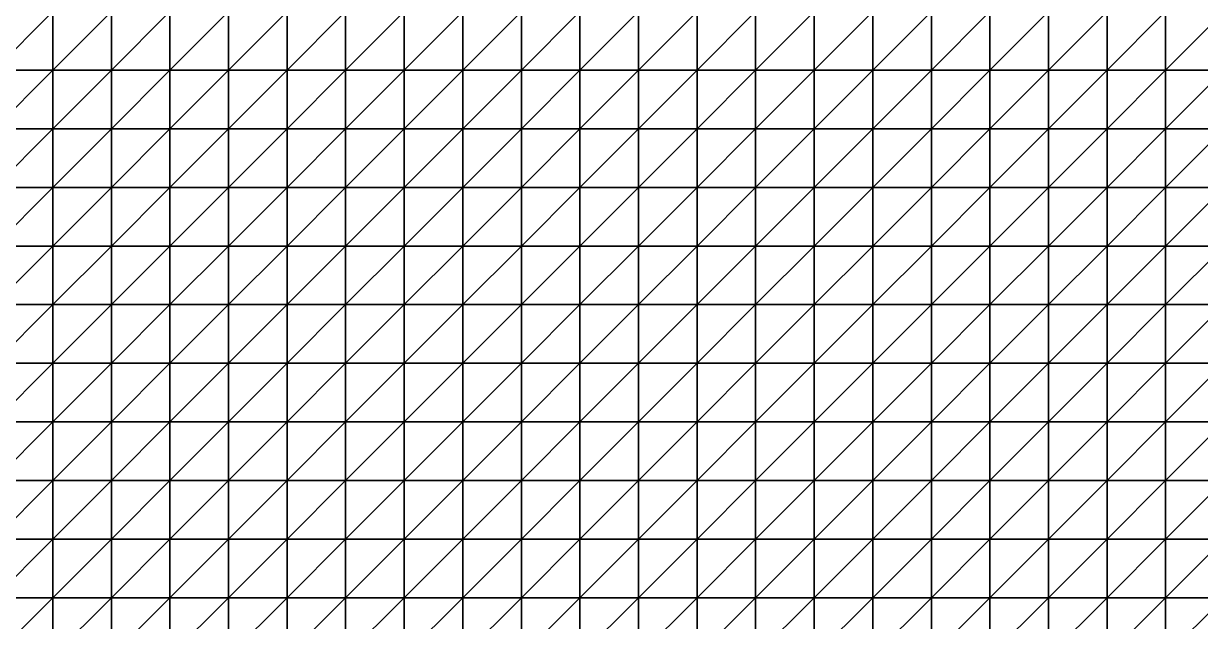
# Model space of a CAD drawing. Header units: metres. Extents: x 351000 to 353000, y 7455000 to 7457000.
# Drawn here: x 351988 to 352490, y 7456490 to 7456745 of the extents above; entities that cross this region are included whole.
import ezdxf

# ---------------------------------------------------------------- set-up
doc = ezdxf.new("R2010")
doc.units = ezdxf.units.M

msp = doc.modelspace()

# ---------------------------------------------------------------- linework, layer by layer
at = {"layer": 'BASE_OF_LEACHED_CAP_BOLC'}
for points in [[(351975, 7456725, 1228.28), (352000, 7456725, 1230.98), (352000, 7456750, 1225.9)], [(351975, 7456725, 1228.28), (352000, 7456750, 1225.9), (351975, 7456750, 1224.26)], [(352000, 7456725, 1230.98), (352025, 7456725, 1230.59), (352025, 7456750, 1224.95)], [(352000, 7456725, 1230.98), (352025, 7456750, 1224.95), (352000, 7456750, 1225.9)], [(352025, 7456725, 1230.59), (352050, 7456725, 1229.64), (352050, 7456750, 1223.53)], [(352025, 7456725, 1230.59), (352050, 7456750, 1223.53), (352025, 7456750, 1224.95)], [(352050, 7456725, 1229.64), (352075, 7456725, 1228.27), (352075, 7456750, 1221.86)], [(352050, 7456725, 1229.64), (352075, 7456750, 1221.86), (352050, 7456750, 1223.53)], [(352075, 7456725, 1228.27), (352100, 7456725, 1226.54), (352100, 7456750, 1220.02)], [(352075, 7456725, 1228.27), (352100, 7456750, 1220.02), (352075, 7456750, 1221.86)], [(352100, 7456725, 1226.54), (352125, 7456725, 1224.38), (352125, 7456750, 1217.96)], [(352100, 7456725, 1226.54), (352125, 7456750, 1217.96), (352100, 7456750, 1220.02)], [(352125, 7456725, 1224.38), (352150, 7456725, 1221.66), (352150, 7456750, 1215.56)], [(352125, 7456725, 1224.38), (352150, 7456750, 1215.56), (352125, 7456750, 1217.96)], [(352150, 7456725, 1221.66), (352175, 7456725, 1218.39), (352175, 7456750, 1212.75)], [(352150, 7456725, 1221.66), (352175, 7456750, 1212.75), (352150, 7456750, 1215.56)], [(352175, 7456725, 1218.39), (352200, 7456725, 1214.82), (352200, 7456750, 1209.67)], [(352175, 7456725, 1218.39), (352200, 7456750, 1209.67), (352175, 7456750, 1212.75)], [(352200, 7456725, 1214.82), (352225, 7456725, 1211.43), (352225, 7456750, 1206.73)], [(352200, 7456725, 1214.82), (352225, 7456750, 1206.73), (352200, 7456750, 1209.67)], [(352225, 7456725, 1211.43), (352250, 7456725, 1208.87), (352250, 7456750, 1204.53)], [(352225, 7456725, 1211.43), (352250, 7456750, 1204.53), (352225, 7456750, 1206.73)], [(352250, 7456725, 1208.87), (352275, 7456725, 1207.81), (352275, 7456750, 1203.76)], [(352250, 7456725, 1208.87), (352275, 7456750, 1203.76), (352250, 7456750, 1204.53)], [(352275, 7456725, 1207.81), (352300, 7456725, 1208.72), (352300, 7456750, 1204.97)], [(352275, 7456725, 1207.81), (352300, 7456750, 1204.97), (352275, 7456750, 1203.76)], [(352300, 7456725, 1208.72), (352325, 7456725, 1211.73), (352325, 7456750, 1208.4)], [(352300, 7456725, 1208.72), (352325, 7456750, 1208.4), (352300, 7456750, 1204.97)], [(352325, 7456725, 1211.73), (352350, 7456725, 1216.5), (352350, 7456750, 1213.84)], [(352325, 7456725, 1211.73), (352350, 7456750, 1213.84), (352325, 7456750, 1208.4)], [(352350, 7456725, 1216.5), (352375, 7456725, 1222.25), (352375, 7456750, 1220.61)], [(352350, 7456725, 1216.5), (352375, 7456750, 1220.61), (352350, 7456750, 1213.84)], [(352375, 7456725, 1222.25), (352400, 7456725, 1227.87), (352400, 7456750, 1227.61)], [(352375, 7456725, 1222.25), (352400, 7456750, 1227.61), (352375, 7456750, 1220.61)], [(352400, 7456725, 1227.87), (352425, 7456725, 1232.19), (352425, 7456750, 1233.59)], [(352400, 7456725, 1227.87), (352425, 7456750, 1233.59), (352400, 7456750, 1227.61)], [(352425, 7456725, 1232.19), (352450, 7456725, 1234.21), (352450, 7456750, 1237.38)], [(352425, 7456725, 1232.19), (352450, 7456750, 1237.38), (352425, 7456750, 1233.59)], [(352450, 7456725, 1234.21), (352475, 7456725, 1233.39), (352475, 7456750, 1238.23)], [(352450, 7456725, 1234.21), (352475, 7456750, 1238.23), (352450, 7456750, 1237.38)], [(352475, 7456725, 1233.39), (352500, 7456725, 1229.81), (352500, 7456750, 1235.95)], [(352475, 7456725, 1233.39), (352500, 7456750, 1235.95), (352475, 7456750, 1238.23)], [(351975, 7456700, 1232.18), (352000, 7456700, 1235.77), (352000, 7456725, 1230.98)], [(351975, 7456700, 1232.18), (352000, 7456725, 1230.98), (351975, 7456725, 1228.28)], [(352000, 7456700, 1235.77), (352025, 7456700, 1236.44), (352025, 7456725, 1230.59)], [(352000, 7456700, 1235.77), (352025, 7456725, 1230.59), (352000, 7456725, 1230.98)], [(352025, 7456700, 1236.44), (352050, 7456700, 1235.95), (352050, 7456725, 1229.64)], [(352025, 7456700, 1236.44), (352050, 7456725, 1229.64), (352025, 7456725, 1230.59)], [(352050, 7456700, 1235.95), (352075, 7456700, 1234.88), (352075, 7456725, 1228.27)], [(352050, 7456700, 1235.95), (352075, 7456725, 1228.27), (352050, 7456725, 1229.64)], [(352075, 7456700, 1234.88), (352100, 7456700, 1233.23), (352100, 7456725, 1226.54)], [(352075, 7456700, 1234.88), (352100, 7456725, 1226.54), (352075, 7456725, 1228.27)], [(352100, 7456700, 1233.23), (352125, 7456700, 1230.91), (352125, 7456725, 1224.38)], [(352100, 7456700, 1233.23), (352125, 7456725, 1224.38), (352100, 7456725, 1226.54)], [(352125, 7456700, 1230.91), (352150, 7456700, 1227.82), (352150, 7456725, 1221.66)], [(352125, 7456700, 1230.91), (352150, 7456725, 1221.66), (352125, 7456725, 1224.38)], [(352150, 7456700, 1227.82), (352175, 7456700, 1224.05), (352175, 7456725, 1218.39)], [(352150, 7456700, 1227.82), (352175, 7456725, 1218.39), (352150, 7456725, 1221.66)], [(352175, 7456700, 1224.05), (352200, 7456700, 1219.9), (352200, 7456725, 1214.82)], [(352175, 7456700, 1224.05), (352200, 7456725, 1214.82), (352175, 7456725, 1218.39)], [(352200, 7456700, 1219.9), (352225, 7456700, 1215.95), (352225, 7456725, 1211.43)], [(352200, 7456700, 1219.9), (352225, 7456725, 1211.43), (352200, 7456725, 1214.82)], [(352225, 7456700, 1215.95), (352250, 7456700, 1212.89), (352250, 7456725, 1208.87)], [(352225, 7456700, 1215.95), (352250, 7456725, 1208.87), (352225, 7456725, 1211.43)], [(352250, 7456700, 1212.89), (352275, 7456700, 1211.36), (352275, 7456725, 1207.81)], [(352250, 7456700, 1212.89), (352275, 7456725, 1207.81), (352250, 7456725, 1208.87)], [(352275, 7456700, 1211.36), (352300, 7456700, 1211.75), (352300, 7456725, 1208.72)], [(352275, 7456700, 1211.36), (352300, 7456725, 1208.72), (352275, 7456725, 1207.81)], [(352300, 7456700, 1211.75), (352325, 7456700, 1214.1), (352325, 7456725, 1211.73)], [(352300, 7456700, 1211.75), (352325, 7456725, 1211.73), (352300, 7456725, 1208.72)], [(352325, 7456700, 1214.1), (352350, 7456700, 1217.96), (352350, 7456725, 1216.5)], [(352325, 7456700, 1214.1), (352350, 7456725, 1216.5), (352325, 7456725, 1211.73)], [(352350, 7456700, 1217.96), (352375, 7456700, 1222.5), (352375, 7456725, 1222.25)], [(352350, 7456700, 1217.96), (352375, 7456725, 1222.25), (352350, 7456725, 1216.5)], [(352375, 7456700, 1222.5), (352400, 7456700, 1226.66), (352400, 7456725, 1227.87)], [(352375, 7456700, 1222.5), (352400, 7456725, 1227.87), (352375, 7456725, 1222.25)], [(352400, 7456700, 1226.66), (352425, 7456700, 1229.34), (352425, 7456725, 1232.19)], [(352400, 7456700, 1226.66), (352425, 7456725, 1232.19), (352400, 7456725, 1227.87)], [(352425, 7456700, 1229.34), (352450, 7456700, 1229.75), (352450, 7456725, 1234.21)], [(352425, 7456700, 1229.34), (352450, 7456725, 1234.21), (352425, 7456725, 1232.19)], [(352450, 7456700, 1229.75), (352475, 7456700, 1227.59), (352475, 7456725, 1233.39)], [(352450, 7456700, 1229.75), (352475, 7456725, 1233.39), (352450, 7456725, 1234.21)], [(352475, 7456700, 1227.59), (352500, 7456700, 1223.15), (352500, 7456725, 1229.81)], [(352475, 7456700, 1227.59), (352500, 7456725, 1229.81), (352475, 7456725, 1233.39)], [(351975, 7456675, 1235.7), (352000, 7456675, 1238.1), (352000, 7456700, 1235.77)], [(351975, 7456675, 1235.7), (352000, 7456700, 1235.77), (351975, 7456700, 1232.18)], [(352000, 7456675, 1238.1), (352025, 7456675, 1240.41), (352025, 7456700, 1236.44)], [(352000, 7456675, 1238.1), (352025, 7456700, 1236.44), (352000, 7456700, 1235.77)], [(352025, 7456675, 1240.41), (352050, 7456675, 1241.82), (352050, 7456700, 1235.95)], [(352025, 7456675, 1240.41), (352050, 7456700, 1235.95), (352025, 7456700, 1236.44)], [(352050, 7456675, 1241.82), (352075, 7456675, 1240.92), (352075, 7456700, 1234.88)], [(352050, 7456675, 1241.82), (352075, 7456700, 1234.88), (352050, 7456700, 1235.95)], [(352075, 7456675, 1240.92), (352100, 7456675, 1239.26), (352100, 7456700, 1233.23)], [(352075, 7456675, 1240.92), (352100, 7456700, 1233.23), (352075, 7456700, 1234.88)], [(352100, 7456675, 1239.26), (352125, 7456675, 1236.73), (352125, 7456700, 1230.91)], [(352100, 7456675, 1239.26), (352125, 7456700, 1230.91), (352100, 7456700, 1233.23)], [(352125, 7456675, 1236.73), (352150, 7456675, 1233.25), (352150, 7456700, 1227.82)], [(352125, 7456675, 1236.73), (352150, 7456700, 1227.82), (352125, 7456700, 1230.91)], [(352150, 7456675, 1233.25), (352175, 7456675, 1228.95), (352175, 7456700, 1224.05)], [(352150, 7456675, 1233.25), (352175, 7456700, 1224.05), (352150, 7456700, 1227.82)], [(352175, 7456675, 1228.95), (352200, 7456675, 1224.24), (352200, 7456700, 1219.9)], [(352175, 7456675, 1228.95), (352200, 7456700, 1219.9), (352175, 7456700, 1224.05)], [(352200, 7456675, 1224.24), (352225, 7456675, 1219.75), (352225, 7456700, 1215.95)], [(352200, 7456675, 1224.24), (352225, 7456700, 1215.95), (352200, 7456700, 1219.9)], [(352225, 7456675, 1219.75), (352250, 7456675, 1216.18), (352250, 7456700, 1212.89)], [(352225, 7456675, 1219.75), (352250, 7456700, 1212.89), (352225, 7456700, 1215.95)], [(352250, 7456675, 1216.18), (352275, 7456675, 1214.13), (352275, 7456700, 1211.36)], [(352250, 7456675, 1216.18), (352275, 7456700, 1211.36), (352250, 7456700, 1212.89)], [(352275, 7456675, 1214.13), (352300, 7456675, 1213.95), (352300, 7456700, 1211.75)], [(352275, 7456675, 1214.13), (352300, 7456700, 1211.75), (352275, 7456700, 1211.36)], [(352300, 7456675, 1213.95), (352325, 7456675, 1215.56), (352325, 7456700, 1214.1)], [(352300, 7456675, 1213.95), (352325, 7456700, 1214.1), (352300, 7456700, 1211.75)], [(352325, 7456675, 1215.56), (352350, 7456675, 1218.45), (352350, 7456700, 1217.96)], [(352325, 7456675, 1215.56), (352350, 7456700, 1217.96), (352325, 7456700, 1214.1)], [(352350, 7456675, 1218.45), (352375, 7456675, 1221.78), (352375, 7456700, 1222.5)], [(352350, 7456675, 1218.45), (352375, 7456700, 1222.5), (352350, 7456700, 1217.96)], [(352375, 7456675, 1221.78), (352400, 7456675, 1224.51), (352400, 7456700, 1226.66)], [(352375, 7456675, 1221.78), (352400, 7456700, 1226.66), (352375, 7456700, 1222.5)], [(352400, 7456675, 1224.51), (352425, 7456675, 1225.73), (352425, 7456700, 1229.34)], [(352400, 7456675, 1224.51), (352425, 7456700, 1229.34), (352400, 7456700, 1226.66)], [(352425, 7456675, 1225.73), (352450, 7456675, 1224.81), (352450, 7456700, 1229.75)], [(352425, 7456675, 1225.73), (352450, 7456700, 1229.75), (352425, 7456700, 1229.34)], [(352450, 7456675, 1224.81), (352475, 7456675, 1221.67), (352475, 7456700, 1227.59)], [(352450, 7456675, 1224.81), (352475, 7456700, 1227.59), (352450, 7456700, 1229.75)], [(352475, 7456675, 1221.67), (352500, 7456675, 1216.8), (352500, 7456700, 1223.15)], [(352475, 7456675, 1221.67), (352500, 7456700, 1223.15), (352475, 7456700, 1227.59)], [(351975, 7456650, 1238.89), (352000, 7456650, 1240.46), (352000, 7456675, 1238.1)], [(351975, 7456650, 1238.89), (352000, 7456675, 1238.1), (351975, 7456675, 1235.7)], [(352000, 7456650, 1240.46), (352025, 7456650, 1241.96), (352025, 7456675, 1240.41)], [(352000, 7456650, 1240.46), (352025, 7456675, 1240.41), (352000, 7456675, 1238.1)], [(352025, 7456650, 1241.96), (352050, 7456650, 1243.41), (352050, 7456675, 1241.82)], [(352025, 7456650, 1241.96), (352050, 7456675, 1241.82), (352025, 7456675, 1240.41)], [(352050, 7456650, 1243.41), (352075, 7456650, 1244.52), (352075, 7456675, 1240.92)], [(352050, 7456650, 1243.41), (352075, 7456675, 1240.92), (352050, 7456675, 1241.82)], [(352075, 7456650, 1244.52), (352100, 7456650, 1243.91), (352100, 7456675, 1239.26)], [(352075, 7456650, 1244.52), (352100, 7456675, 1239.26), (352075, 7456675, 1240.92)], [(352100, 7456650, 1243.91), (352125, 7456650, 1241.13), (352125, 7456675, 1236.73)], [(352100, 7456650, 1243.91), (352125, 7456675, 1236.73), (352100, 7456675, 1239.26)], [(352125, 7456650, 1241.13), (352150, 7456650, 1237.29), (352150, 7456675, 1233.25)], [(352125, 7456650, 1241.13), (352150, 7456675, 1233.25), (352125, 7456675, 1236.73)], [(352150, 7456650, 1237.29), (352175, 7456650, 1232.57), (352175, 7456675, 1228.95)], [(352150, 7456650, 1237.29), (352175, 7456675, 1228.95), (352150, 7456675, 1233.25)], [(352175, 7456650, 1232.57), (352200, 7456650, 1227.42), (352200, 7456675, 1224.24)], [(352175, 7456650, 1232.57), (352200, 7456675, 1224.24), (352175, 7456675, 1228.95)], [(352200, 7456650, 1227.42), (352225, 7456650, 1222.52), (352225, 7456675, 1219.75)], [(352200, 7456650, 1227.42), (352225, 7456675, 1219.75), (352200, 7456675, 1224.24)], [(352225, 7456650, 1222.52), (352250, 7456650, 1218.57), (352250, 7456675, 1216.18)], [(352225, 7456650, 1222.52), (352250, 7456675, 1216.18), (352225, 7456675, 1219.75)], [(352250, 7456650, 1218.57), (352275, 7456650, 1216.14), (352275, 7456675, 1214.13)], [(352250, 7456650, 1218.57), (352275, 7456675, 1214.13), (352250, 7456675, 1216.18)], [(352275, 7456650, 1216.14), (352300, 7456650, 1215.48), (352300, 7456675, 1213.95)], [(352275, 7456650, 1216.14), (352300, 7456675, 1213.95), (352275, 7456675, 1214.13)], [(352300, 7456650, 1215.48), (352325, 7456650, 1216.43), (352325, 7456675, 1215.56)], [(352300, 7456650, 1215.48), (352325, 7456675, 1215.56), (352300, 7456675, 1213.95)], [(352325, 7456650, 1216.43), (352350, 7456650, 1218.44), (352350, 7456675, 1218.45)], [(352325, 7456650, 1216.43), (352350, 7456675, 1218.45), (352325, 7456675, 1215.56)], [(352350, 7456650, 1218.44), (352375, 7456650, 1220.66), (352375, 7456675, 1221.78)], [(352350, 7456650, 1218.44), (352375, 7456675, 1221.78), (352350, 7456675, 1218.45)], [(352375, 7456650, 1220.66), (352400, 7456650, 1222.15), (352400, 7456675, 1224.51)], [(352375, 7456650, 1220.66), (352400, 7456675, 1224.51), (352375, 7456675, 1221.78)], [(352400, 7456650, 1222.15), (352425, 7456650, 1222.13), (352425, 7456675, 1225.73)], [(352400, 7456650, 1222.15), (352425, 7456675, 1225.73), (352400, 7456675, 1224.51)], [(352425, 7456650, 1222.13), (352450, 7456650, 1220.19), (352450, 7456675, 1224.81)], [(352425, 7456650, 1222.13), (352450, 7456675, 1224.81), (352425, 7456675, 1225.73)], [(352450, 7456650, 1220.19), (352475, 7456650, 1216.45), (352475, 7456675, 1221.67)], [(352450, 7456650, 1220.19), (352475, 7456675, 1221.67), (352450, 7456675, 1224.81)], [(352475, 7456650, 1216.45), (352500, 7456650, 1211.55), (352500, 7456675, 1216.8)], [(352475, 7456650, 1216.45), (352500, 7456675, 1216.8), (352475, 7456675, 1221.67)], [(351975, 7456625, 1241.98), (352000, 7456625, 1243.27), (352000, 7456650, 1240.46)], [(351975, 7456625, 1241.98), (352000, 7456650, 1240.46), (351975, 7456650, 1238.89)], [(352000, 7456625, 1243.27), (352025, 7456625, 1244.28), (352025, 7456650, 1241.96)], [(352000, 7456625, 1243.27), (352025, 7456650, 1241.96), (352000, 7456650, 1240.46)], [(352025, 7456625, 1244.28), (352050, 7456625, 1245.18), (352050, 7456650, 1243.41)], [(352025, 7456625, 1244.28), (352050, 7456650, 1243.41), (352025, 7456650, 1241.96)], [(352050, 7456625, 1245.18), (352075, 7456625, 1245.95), (352075, 7456650, 1244.52)], [(352050, 7456625, 1245.18), (352075, 7456650, 1244.52), (352050, 7456650, 1243.41)], [(352075, 7456625, 1245.95), (352100, 7456625, 1246.26), (352100, 7456650, 1243.91)], [(352075, 7456625, 1245.95), (352100, 7456650, 1243.91), (352075, 7456650, 1244.52)], [(352100, 7456625, 1246.26), (352125, 7456625, 1243.68), (352125, 7456650, 1241.13)], [(352100, 7456625, 1246.26), (352125, 7456650, 1241.13), (352100, 7456650, 1243.91)], [(352125, 7456625, 1243.68), (352150, 7456625, 1239.6), (352150, 7456650, 1237.29)], [(352125, 7456625, 1243.68), (352150, 7456650, 1237.29), (352125, 7456650, 1241.13)], [(352150, 7456625, 1239.6), (352175, 7456625, 1234.64), (352175, 7456650, 1232.57)], [(352150, 7456625, 1239.6), (352175, 7456650, 1232.57), (352150, 7456650, 1237.29)], [(352175, 7456625, 1234.64), (352200, 7456625, 1229.29), (352200, 7456650, 1227.42)], [(352175, 7456625, 1234.64), (352200, 7456650, 1227.42), (352175, 7456650, 1232.57)], [(352200, 7456625, 1229.29), (352225, 7456625, 1224.24), (352225, 7456650, 1222.52)], [(352200, 7456625, 1229.29), (352225, 7456650, 1222.52), (352200, 7456650, 1227.42)], [(352225, 7456625, 1224.24), (352250, 7456625, 1220.18), (352250, 7456650, 1218.57)], [(352225, 7456625, 1224.24), (352250, 7456650, 1218.57), (352225, 7456650, 1222.52)], [(352250, 7456625, 1220.18), (352275, 7456625, 1217.61), (352275, 7456650, 1216.14)], [(352250, 7456625, 1220.18), (352275, 7456650, 1216.14), (352250, 7456650, 1218.57)], [(352275, 7456625, 1217.61), (352300, 7456625, 1216.68), (352300, 7456650, 1215.48)], [(352275, 7456625, 1217.61), (352300, 7456650, 1215.48), (352275, 7456650, 1216.14)], [(352300, 7456625, 1216.68), (352325, 7456625, 1217.16), (352325, 7456650, 1216.43)], [(352300, 7456625, 1216.68), (352325, 7456650, 1216.43), (352300, 7456650, 1215.48)], [(352325, 7456625, 1217.16), (352350, 7456625, 1218.47), (352350, 7456650, 1218.44)], [(352325, 7456625, 1217.16), (352350, 7456650, 1218.44), (352325, 7456650, 1216.43)], [(352350, 7456625, 1218.47), (352375, 7456625, 1219.79), (352375, 7456650, 1220.66)], [(352350, 7456625, 1218.47), (352375, 7456650, 1220.66), (352350, 7456650, 1218.44)], [(352375, 7456625, 1219.79), (352400, 7456625, 1220.28), (352400, 7456650, 1222.15)], [(352375, 7456625, 1219.79), (352400, 7456650, 1222.15), (352375, 7456650, 1220.66)], [(352400, 7456625, 1220.28), (352425, 7456625, 1219.31), (352425, 7456650, 1222.13)], [(352400, 7456625, 1220.28), (352425, 7456650, 1222.13), (352400, 7456650, 1222.15)], [(352425, 7456625, 1219.31), (352450, 7456625, 1216.67), (352450, 7456650, 1220.19)], [(352425, 7456625, 1219.31), (352450, 7456650, 1220.19), (352425, 7456650, 1222.13)], [(352450, 7456625, 1216.67), (352475, 7456625, 1212.63), (352475, 7456650, 1216.45)], [(352450, 7456625, 1216.67), (352475, 7456650, 1216.45), (352450, 7456650, 1220.19)], [(352475, 7456625, 1212.63), (352500, 7456625, 1208.01), (352500, 7456650, 1211.55)], [(352475, 7456625, 1212.63), (352500, 7456650, 1211.55), (352475, 7456650, 1216.45)], [(351975, 7456600, 1245.08), (352000, 7456600, 1246.61), (352000, 7456625, 1243.27)], [(351975, 7456600, 1245.08), (352000, 7456625, 1243.27), (351975, 7456625, 1241.98)], [(352000, 7456600, 1246.61), (352025, 7456600, 1247.48), (352025, 7456625, 1244.28)], [(352000, 7456600, 1246.61), (352025, 7456625, 1244.28), (352000, 7456625, 1243.27)], [(352025, 7456600, 1247.48), (352050, 7456600, 1247.86), (352050, 7456625, 1245.18)], [(352025, 7456600, 1247.48), (352050, 7456625, 1245.18), (352025, 7456625, 1244.28)], [(352050, 7456600, 1247.86), (352075, 7456600, 1247.9), (352075, 7456625, 1245.95)], [(352050, 7456600, 1247.86), (352075, 7456625, 1245.95), (352050, 7456625, 1245.18)], [(352075, 7456600, 1247.9), (352100, 7456600, 1247.39), (352100, 7456625, 1246.26)], [(352075, 7456600, 1247.9), (352100, 7456625, 1246.26), (352075, 7456625, 1245.95)], [(352100, 7456600, 1247.39), (352125, 7456600, 1244.29), (352125, 7456625, 1243.68)], [(352100, 7456600, 1247.39), (352125, 7456625, 1243.68), (352100, 7456625, 1246.26)], [(352125, 7456600, 1244.29), (352150, 7456600, 1240.16), (352150, 7456625, 1239.6)], [(352125, 7456600, 1244.29), (352150, 7456625, 1239.6), (352125, 7456625, 1243.68)], [(352150, 7456600, 1240.16), (352175, 7456600, 1235.23), (352175, 7456625, 1234.64)], [(352150, 7456600, 1240.16), (352175, 7456625, 1234.64), (352150, 7456625, 1239.6)], [(352175, 7456600, 1235.23), (352200, 7456600, 1230), (352200, 7456625, 1229.29)], [(352175, 7456600, 1235.23), (352200, 7456625, 1229.29), (352175, 7456625, 1234.64)], [(352200, 7456600, 1230), (352225, 7456600, 1225.15), (352225, 7456625, 1224.24)], [(352200, 7456600, 1230), (352225, 7456625, 1224.24), (352200, 7456625, 1229.29)], [(352225, 7456600, 1225.15), (352250, 7456600, 1221.3), (352250, 7456625, 1220.18)], [(352225, 7456600, 1225.15), (352250, 7456625, 1220.18), (352225, 7456625, 1224.24)], [(352250, 7456600, 1221.3), (352275, 7456600, 1218.88), (352275, 7456625, 1217.61)], [(352250, 7456600, 1221.3), (352275, 7456625, 1217.61), (352250, 7456625, 1220.18)], [(352275, 7456600, 1218.88), (352300, 7456600, 1217.95), (352300, 7456625, 1216.68)], [(352275, 7456600, 1218.88), (352300, 7456625, 1216.68), (352275, 7456625, 1217.61)], [(352300, 7456600, 1217.95), (352325, 7456600, 1218.22), (352325, 7456625, 1217.16)], [(352300, 7456600, 1217.95), (352325, 7456625, 1217.16), (352300, 7456625, 1216.68)], [(352325, 7456600, 1218.22), (352350, 7456600, 1219.07), (352350, 7456625, 1218.47)], [(352325, 7456600, 1218.22), (352350, 7456625, 1218.47), (352325, 7456625, 1217.16)], [(352350, 7456600, 1219.07), (352375, 7456600, 1219.73), (352375, 7456625, 1219.79)], [(352350, 7456600, 1219.07), (352375, 7456625, 1219.79), (352350, 7456625, 1218.47)], [(352375, 7456600, 1219.73), (352400, 7456600, 1219.48), (352400, 7456625, 1220.28)], [(352375, 7456600, 1219.73), (352400, 7456625, 1220.28), (352375, 7456625, 1219.79)], [(352400, 7456600, 1219.48), (352425, 7456600, 1217.84), (352425, 7456625, 1219.31)], [(352400, 7456600, 1219.48), (352425, 7456625, 1219.31), (352400, 7456625, 1220.28)], [(352425, 7456600, 1217.84), (352450, 7456600, 1214.77), (352450, 7456625, 1216.67)], [(352425, 7456600, 1217.84), (352450, 7456625, 1216.67), (352425, 7456625, 1219.31)], [(352450, 7456600, 1214.77), (352475, 7456600, 1210.71), (352475, 7456625, 1212.63)], [(352450, 7456600, 1214.77), (352475, 7456625, 1212.63), (352450, 7456625, 1216.67)], [(352475, 7456600, 1210.71), (352500, 7456600, 1206.54), (352500, 7456625, 1208.01)], [(352475, 7456600, 1210.71), (352500, 7456625, 1208.01), (352475, 7456625, 1212.63)], [(351975, 7456575, 1248.17), (352000, 7456575, 1250.16), (352000, 7456600, 1246.61)], [(351975, 7456575, 1248.17), (352000, 7456600, 1246.61), (351975, 7456600, 1245.08)], [(352000, 7456575, 1250.16), (352025, 7456575, 1250.39), (352025, 7456600, 1247.48)], [(352000, 7456575, 1250.16), (352025, 7456600, 1247.48), (352000, 7456600, 1246.61)], [(352025, 7456575, 1250.39), (352050, 7456575, 1249.77), (352050, 7456600, 1247.86)], [(352025, 7456575, 1250.39), (352050, 7456600, 1247.86), (352025, 7456600, 1247.48)], [(352050, 7456575, 1249.77), (352075, 7456575, 1248.42), (352075, 7456600, 1247.9)], [(352050, 7456575, 1249.77), (352075, 7456600, 1247.9), (352050, 7456600, 1247.86)], [(352075, 7456575, 1248.42), (352100, 7456575, 1246.25), (352100, 7456600, 1247.39)], [(352075, 7456575, 1248.42), (352100, 7456600, 1247.39), (352075, 7456600, 1247.9)], [(352100, 7456575, 1246.25), (352125, 7456575, 1243.19), (352125, 7456600, 1244.29)], [(352100, 7456575, 1246.25), (352125, 7456600, 1244.29), (352100, 7456600, 1247.39)], [(352125, 7456575, 1243.19), (352150, 7456575, 1239.26), (352150, 7456600, 1240.16)], [(352125, 7456575, 1243.19), (352150, 7456600, 1240.16), (352125, 7456600, 1244.29)], [(352150, 7456575, 1239.26), (352175, 7456575, 1234.67), (352175, 7456600, 1235.23)], [(352150, 7456575, 1239.26), (352175, 7456600, 1235.23), (352150, 7456600, 1240.16)], [(352175, 7456575, 1234.67), (352200, 7456575, 1229.9), (352200, 7456600, 1230)], [(352175, 7456575, 1234.67), (352200, 7456600, 1230), (352175, 7456600, 1235.23)], [(352200, 7456575, 1229.9), (352225, 7456575, 1225.58), (352225, 7456600, 1225.15)], [(352200, 7456575, 1229.9), (352225, 7456600, 1225.15), (352200, 7456600, 1230)], [(352225, 7456575, 1225.58), (352250, 7456575, 1222.28), (352250, 7456600, 1221.3)], [(352225, 7456575, 1225.58), (352250, 7456600, 1221.3), (352225, 7456600, 1225.15)], [(352250, 7456575, 1222.28), (352275, 7456575, 1220.32), (352275, 7456600, 1218.88)], [(352250, 7456575, 1222.28), (352275, 7456600, 1218.88), (352250, 7456600, 1221.3)], [(352275, 7456575, 1220.32), (352300, 7456575, 1219.67), (352300, 7456600, 1217.95)], [(352275, 7456575, 1220.32), (352300, 7456600, 1217.95), (352275, 7456600, 1218.88)], [(352300, 7456575, 1219.67), (352325, 7456575, 1219.97), (352325, 7456600, 1218.22)], [(352300, 7456575, 1219.67), (352325, 7456600, 1218.22), (352300, 7456600, 1217.95)], [(352325, 7456575, 1219.97), (352350, 7456575, 1220.59), (352350, 7456600, 1219.07)], [(352325, 7456575, 1219.97), (352350, 7456600, 1219.07), (352325, 7456600, 1218.22)], [(352350, 7456575, 1220.59), (352375, 7456575, 1220.85), (352375, 7456600, 1219.73)], [(352350, 7456575, 1220.59), (352375, 7456600, 1219.73), (352350, 7456600, 1219.07)], [(352375, 7456575, 1220.85), (352400, 7456575, 1220.12), (352400, 7456600, 1219.48)], [(352375, 7456575, 1220.85), (352400, 7456600, 1219.48), (352375, 7456600, 1219.73)], [(352400, 7456575, 1220.12), (352425, 7456575, 1218.07), (352425, 7456600, 1217.84)], [(352400, 7456575, 1220.12), (352425, 7456600, 1217.84), (352400, 7456600, 1219.48)], [(352425, 7456575, 1218.07), (352450, 7456575, 1214.8), (352450, 7456600, 1214.77)], [(352425, 7456575, 1218.07), (352450, 7456600, 1214.77), (352425, 7456600, 1217.84)], [(352450, 7456575, 1214.8), (352475, 7456575, 1210.88), (352475, 7456600, 1210.71)], [(352450, 7456575, 1214.8), (352475, 7456600, 1210.71), (352450, 7456600, 1214.77)], [(352475, 7456575, 1210.88), (352500, 7456575, 1207.28), (352500, 7456600, 1206.54)], [(352475, 7456575, 1210.88), (352500, 7456600, 1206.54), (352475, 7456600, 1210.71)], [(351975, 7456550, 1248.51), (352000, 7456550, 1248.51), (352000, 7456575, 1250.16)], [(351975, 7456550, 1248.51), (352000, 7456575, 1250.16), (351975, 7456575, 1248.17)], [(352000, 7456550, 1248.51), (352025, 7456550, 1248.16), (352025, 7456575, 1250.39)], [(352000, 7456550, 1248.51), (352025, 7456575, 1250.39), (352000, 7456575, 1250.16)], [(352025, 7456550, 1248.16), (352050, 7456550, 1247.3), (352050, 7456575, 1249.77)], [(352025, 7456550, 1248.16), (352050, 7456575, 1249.77), (352025, 7456575, 1250.39)], [(352050, 7456550, 1247.3), (352075, 7456550, 1245.84), (352075, 7456575, 1248.42)], [(352050, 7456550, 1247.3), (352075, 7456575, 1248.42), (352050, 7456575, 1249.77)], [(352075, 7456550, 1245.84), (352100, 7456550, 1243.72), (352100, 7456575, 1246.25)], [(352075, 7456550, 1245.84), (352100, 7456575, 1246.25), (352075, 7456575, 1248.42)], [(352100, 7456550, 1243.72), (352125, 7456550, 1240.9), (352125, 7456575, 1243.19)], [(352100, 7456550, 1243.72), (352125, 7456575, 1243.19), (352100, 7456575, 1246.25)], [(352125, 7456550, 1240.9), (352150, 7456550, 1237.39), (352150, 7456575, 1239.26)], [(352125, 7456550, 1240.9), (352150, 7456575, 1239.26), (352125, 7456575, 1243.19)], [(352150, 7456550, 1237.39), (352175, 7456550, 1233.42), (352175, 7456575, 1234.67)], [(352150, 7456550, 1237.39), (352175, 7456575, 1234.67), (352150, 7456575, 1239.26)], [(352175, 7456550, 1233.42), (352200, 7456550, 1229.41), (352200, 7456575, 1229.9)], [(352175, 7456550, 1233.42), (352200, 7456575, 1229.9), (352175, 7456575, 1234.67)], [(352200, 7456550, 1229.41), (352225, 7456550, 1225.92), (352225, 7456575, 1225.58)], [(352200, 7456550, 1229.41), (352225, 7456575, 1225.58), (352200, 7456575, 1229.9)], [(352225, 7456550, 1225.92), (352250, 7456550, 1223.43), (352250, 7456575, 1222.28)], [(352225, 7456550, 1225.92), (352250, 7456575, 1222.28), (352225, 7456575, 1225.58)], [(352250, 7456550, 1223.43), (352275, 7456550, 1222.17), (352275, 7456575, 1220.32)], [(352250, 7456550, 1223.43), (352275, 7456575, 1220.32), (352250, 7456575, 1222.28)], [(352275, 7456550, 1222.17), (352300, 7456550, 1222.02), (352300, 7456575, 1219.67)], [(352275, 7456550, 1222.17), (352300, 7456575, 1219.67), (352275, 7456575, 1220.32)], [(352300, 7456550, 1222.02), (352325, 7456550, 1222.55), (352325, 7456575, 1219.97)], [(352300, 7456550, 1222.02), (352325, 7456575, 1219.97), (352300, 7456575, 1219.67)], [(352325, 7456550, 1222.55), (352350, 7456550, 1223.18), (352350, 7456575, 1220.59)], [(352325, 7456550, 1222.55), (352350, 7456575, 1220.59), (352325, 7456575, 1219.97)], [(352350, 7456550, 1223.18), (352375, 7456550, 1223.25), (352375, 7456575, 1220.85)], [(352350, 7456550, 1223.18), (352375, 7456575, 1220.85), (352350, 7456575, 1220.59)], [(352375, 7456550, 1223.25), (352400, 7456550, 1222.28), (352400, 7456575, 1220.12)], [(352375, 7456550, 1223.25), (352400, 7456575, 1220.12), (352375, 7456575, 1220.85)], [(352400, 7456550, 1222.28), (352425, 7456550, 1220.05), (352425, 7456575, 1218.07)], [(352400, 7456550, 1222.28), (352425, 7456575, 1218.07), (352400, 7456575, 1220.12)], [(352425, 7456550, 1220.05), (352450, 7456550, 1216.78), (352450, 7456575, 1214.8)], [(352425, 7456550, 1220.05), (352450, 7456575, 1214.8), (352425, 7456575, 1218.07)], [(352450, 7456550, 1216.78), (352475, 7456550, 1213.14), (352475, 7456575, 1210.88)], [(352450, 7456550, 1216.78), (352475, 7456575, 1210.88), (352450, 7456575, 1214.8)], [(352475, 7456550, 1213.14), (352500, 7456550, 1210.12), (352500, 7456575, 1207.28)], [(352475, 7456550, 1213.14), (352500, 7456575, 1207.28), (352475, 7456575, 1210.88)], [(351975, 7456525, 1245.85), (352000, 7456525, 1245.46), (352000, 7456550, 1248.51)], [(351975, 7456525, 1245.85), (352000, 7456550, 1248.51), (351975, 7456550, 1248.51)], [(352000, 7456525, 1245.46), (352025, 7456525, 1244.85), (352025, 7456550, 1248.16)], [(352000, 7456525, 1245.46), (352025, 7456550, 1248.16), (352000, 7456550, 1248.51)], [(352025, 7456525, 1244.85), (352050, 7456525, 1243.87), (352050, 7456550, 1247.3)], [(352025, 7456525, 1244.85), (352050, 7456550, 1247.3), (352025, 7456550, 1248.16)], [(352050, 7456525, 1243.87), (352075, 7456525, 1242.42), (352075, 7456550, 1245.84)], [(352050, 7456525, 1243.87), (352075, 7456550, 1245.84), (352050, 7456550, 1247.3)], [(352075, 7456525, 1242.42), (352100, 7456525, 1240.48), (352100, 7456550, 1243.72)], [(352075, 7456525, 1242.42), (352100, 7456550, 1243.72), (352075, 7456550, 1245.84)], [(352100, 7456525, 1240.48), (352125, 7456525, 1238.02), (352125, 7456550, 1240.9)], [(352100, 7456525, 1240.48), (352125, 7456550, 1240.9), (352100, 7456550, 1243.72)], [(352125, 7456525, 1238.02), (352150, 7456525, 1235.11), (352150, 7456550, 1237.39)], [(352125, 7456525, 1238.02), (352150, 7456550, 1237.39), (352125, 7456550, 1240.9)], [(352150, 7456525, 1235.11), (352175, 7456525, 1231.93), (352175, 7456550, 1233.42)], [(352150, 7456525, 1235.11), (352175, 7456550, 1233.42), (352150, 7456550, 1237.39)], [(352175, 7456525, 1231.93), (352200, 7456525, 1228.87), (352200, 7456550, 1229.41)], [(352175, 7456525, 1231.93), (352200, 7456550, 1229.41), (352175, 7456550, 1233.42)], [(352200, 7456525, 1228.87), (352225, 7456525, 1226.4), (352225, 7456550, 1225.92)], [(352200, 7456525, 1228.87), (352225, 7456550, 1225.92), (352200, 7456550, 1229.41)], [(352225, 7456525, 1226.4), (352250, 7456525, 1224.9), (352250, 7456550, 1223.43)], [(352225, 7456525, 1226.4), (352250, 7456550, 1223.43), (352225, 7456550, 1225.92)], [(352250, 7456525, 1224.9), (352275, 7456525, 1224.49), (352275, 7456550, 1222.17)], [(352250, 7456525, 1224.9), (352275, 7456550, 1222.17), (352250, 7456550, 1223.43)], [(352275, 7456525, 1224.49), (352300, 7456525, 1224.97), (352300, 7456550, 1222.02)], [(352275, 7456525, 1224.49), (352300, 7456550, 1222.02), (352275, 7456550, 1222.17)], [(352300, 7456525, 1224.97), (352325, 7456525, 1225.91), (352325, 7456550, 1222.55)], [(352300, 7456525, 1224.97), (352325, 7456550, 1222.55), (352300, 7456550, 1222.02)], [(352325, 7456525, 1225.91), (352350, 7456525, 1226.71), (352350, 7456550, 1223.18)], [(352325, 7456525, 1225.91), (352350, 7456550, 1223.18), (352325, 7456550, 1222.55)], [(352350, 7456525, 1226.71), (352375, 7456525, 1226.82), (352375, 7456550, 1223.25)], [(352350, 7456525, 1226.71), (352375, 7456550, 1223.25), (352350, 7456550, 1223.18)], [(352375, 7456525, 1226.82), (352400, 7456525, 1225.84), (352400, 7456550, 1222.28)], [(352375, 7456525, 1226.82), (352400, 7456550, 1222.28), (352375, 7456550, 1223.25)], [(352400, 7456525, 1225.84), (352425, 7456525, 1223.64), (352425, 7456550, 1220.05)], [(352400, 7456525, 1225.84), (352425, 7456550, 1220.05), (352400, 7456550, 1222.28)], [(352425, 7456525, 1223.64), (352450, 7456525, 1220.54), (352450, 7456550, 1216.78)], [(352425, 7456525, 1223.64), (352450, 7456550, 1216.78), (352425, 7456550, 1220.05)], [(352450, 7456525, 1220.54), (352475, 7456525, 1217.26), (352475, 7456550, 1213.14)], [(352450, 7456525, 1220.54), (352475, 7456550, 1213.14), (352450, 7456550, 1216.78)], [(352475, 7456525, 1217.26), (352500, 7456525, 1214.8), (352500, 7456550, 1210.12)], [(352475, 7456525, 1217.26), (352500, 7456550, 1210.12), (352475, 7456550, 1213.14)], [(351975, 7456500, 1242.46), (352000, 7456500, 1241.88), (352000, 7456525, 1245.46)], [(351975, 7456500, 1242.46), (352000, 7456525, 1245.46), (351975, 7456525, 1245.85)], [(352000, 7456500, 1241.88), (352025, 7456500, 1241.18), (352025, 7456525, 1244.85)], [(352000, 7456500, 1241.88), (352025, 7456525, 1244.85), (352000, 7456525, 1245.46)], [(352025, 7456500, 1241.18), (352050, 7456500, 1240.2), (352050, 7456525, 1243.87)], [(352025, 7456500, 1241.18), (352050, 7456525, 1243.87), (352025, 7456525, 1244.85)], [(352050, 7456500, 1240.2), (352075, 7456500, 1238.85), (352075, 7456525, 1242.42)], [(352050, 7456500, 1240.2), (352075, 7456525, 1242.42), (352050, 7456525, 1243.87)], [(352075, 7456500, 1238.85), (352100, 7456500, 1237.15), (352100, 7456525, 1240.48)], [(352075, 7456500, 1238.85), (352100, 7456525, 1240.48), (352075, 7456525, 1242.42)], [(352100, 7456500, 1237.15), (352125, 7456500, 1235.12), (352125, 7456525, 1238.02)], [(352100, 7456500, 1237.15), (352125, 7456525, 1238.02), (352100, 7456525, 1240.48)], [(352125, 7456500, 1235.12), (352150, 7456500, 1232.85), (352150, 7456525, 1235.11)], [(352125, 7456500, 1235.12), (352150, 7456525, 1235.11), (352125, 7456525, 1238.02)], [(352150, 7456500, 1232.85), (352175, 7456500, 1230.53), (352175, 7456525, 1231.93)], [(352150, 7456500, 1232.85), (352175, 7456525, 1231.93), (352150, 7456525, 1235.11)], [(352175, 7456500, 1230.53), (352200, 7456500, 1228.48), (352200, 7456525, 1228.87)], [(352175, 7456500, 1230.53), (352200, 7456525, 1228.87), (352175, 7456525, 1231.93)], [(352200, 7456500, 1228.48), (352225, 7456500, 1227.09), (352225, 7456525, 1226.4)], [(352200, 7456500, 1228.48), (352225, 7456525, 1226.4), (352200, 7456525, 1228.87)], [(352225, 7456500, 1227.09), (352250, 7456500, 1226.63), (352250, 7456525, 1224.9)], [(352225, 7456500, 1227.09), (352250, 7456525, 1224.9), (352225, 7456525, 1226.4)], [(352250, 7456500, 1226.63), (352275, 7456500, 1227.12), (352275, 7456525, 1224.49)], [(352250, 7456500, 1226.63), (352275, 7456525, 1224.49), (352250, 7456525, 1224.9)], [(352275, 7456500, 1227.12), (352300, 7456500, 1228.33), (352300, 7456525, 1224.97)], [(352275, 7456500, 1227.12), (352300, 7456525, 1224.97), (352275, 7456525, 1224.49)], [(352300, 7456500, 1228.33), (352325, 7456500, 1229.76), (352325, 7456525, 1225.91)], [(352300, 7456500, 1228.33), (352325, 7456525, 1225.91), (352300, 7456525, 1224.97)], [(352325, 7456500, 1229.76), (352350, 7456500, 1230.9), (352350, 7456525, 1226.71)], [(352325, 7456500, 1229.76), (352350, 7456525, 1226.71), (352325, 7456525, 1225.91)], [(352350, 7456500, 1230.9), (352375, 7456500, 1231.25), (352375, 7456525, 1226.82)], [(352350, 7456500, 1230.9), (352375, 7456525, 1226.82), (352350, 7456525, 1226.71)], [(352375, 7456500, 1231.25), (352400, 7456500, 1230.48), (352400, 7456525, 1225.84)], [(352375, 7456500, 1231.25), (352400, 7456525, 1225.84), (352375, 7456525, 1226.82)], [(352400, 7456500, 1230.48), (352425, 7456500, 1228.53), (352425, 7456525, 1223.64)], [(352400, 7456500, 1230.48), (352425, 7456525, 1223.64), (352400, 7456525, 1225.84)], [(352425, 7456500, 1228.53), (352450, 7456500, 1225.75), (352450, 7456525, 1220.54)], [(352425, 7456500, 1228.53), (352450, 7456525, 1220.54), (352425, 7456525, 1223.64)], [(352450, 7456500, 1225.75), (352475, 7456500, 1222.91), (352475, 7456525, 1217.26)], [(352450, 7456500, 1225.75), (352475, 7456525, 1217.26), (352450, 7456525, 1220.54)], [(352475, 7456500, 1222.91), (352500, 7456500, 1220.98), (352500, 7456525, 1214.8)], [(352475, 7456500, 1222.91), (352500, 7456525, 1214.8), (352475, 7456525, 1217.26)], [(351975, 7456475, 1239), (352000, 7456475, 1238.47), (352000, 7456500, 1241.88)], [(351975, 7456475, 1239), (352000, 7456500, 1241.88), (351975, 7456500, 1242.46)], [(352000, 7456475, 1238.47), (352025, 7456475, 1237.83), (352025, 7456500, 1241.18)], [(352000, 7456475, 1238.47), (352025, 7456500, 1241.18), (352000, 7456500, 1241.88)], [(352025, 7456475, 1237.83), (352050, 7456475, 1236.93), (352050, 7456500, 1240.2)], [(352025, 7456475, 1237.83), (352050, 7456500, 1240.2), (352025, 7456500, 1241.18)], [(352050, 7456475, 1236.93), (352075, 7456475, 1235.7), (352075, 7456500, 1238.85)], [(352050, 7456475, 1236.93), (352075, 7456500, 1238.85), (352050, 7456500, 1240.2)], [(352075, 7456475, 1235.7), (352100, 7456475, 1234.21), (352100, 7456500, 1237.15)], [(352075, 7456475, 1235.7), (352100, 7456500, 1237.15), (352075, 7456500, 1238.85)], [(352100, 7456475, 1234.21), (352125, 7456475, 1232.56), (352125, 7456500, 1235.12)], [(352100, 7456475, 1234.21), (352125, 7456500, 1235.12), (352100, 7456500, 1237.15)], [(352125, 7456475, 1232.56), (352150, 7456475, 1230.88), (352150, 7456500, 1232.85)], [(352125, 7456475, 1232.56), (352150, 7456500, 1232.85), (352125, 7456500, 1235.12)], [(352150, 7456475, 1230.88), (352175, 7456475, 1229.34), (352175, 7456500, 1230.53)], [(352150, 7456475, 1230.88), (352175, 7456500, 1230.53), (352150, 7456500, 1232.85)], [(352175, 7456475, 1229.34), (352200, 7456475, 1228.24), (352200, 7456500, 1228.48)], [(352175, 7456475, 1229.34), (352200, 7456500, 1228.48), (352175, 7456500, 1230.53)], [(352200, 7456475, 1228.24), (352225, 7456475, 1227.86), (352225, 7456500, 1227.09)], [(352200, 7456475, 1228.24), (352225, 7456500, 1227.09), (352200, 7456500, 1228.48)], [(352225, 7456475, 1227.86), (352250, 7456475, 1228.4), (352250, 7456500, 1226.63)], [(352225, 7456475, 1227.86), (352250, 7456500, 1226.63), (352225, 7456500, 1227.09)], [(352250, 7456475, 1228.4), (352275, 7456475, 1229.79), (352275, 7456500, 1227.12)], [(352250, 7456475, 1228.4), (352275, 7456500, 1227.12), (352250, 7456500, 1226.63)], [(352275, 7456475, 1229.79), (352300, 7456475, 1231.72), (352300, 7456500, 1228.33)], [(352275, 7456475, 1229.79), (352300, 7456500, 1228.33), (352275, 7456500, 1227.12)], [(352300, 7456475, 1231.72), (352325, 7456475, 1233.75), (352325, 7456500, 1229.76)], [(352300, 7456475, 1231.72), (352325, 7456500, 1229.76), (352300, 7456500, 1228.33)], [(352325, 7456475, 1233.75), (352350, 7456475, 1235.37), (352350, 7456500, 1230.9)], [(352325, 7456475, 1233.75), (352350, 7456500, 1230.9), (352325, 7456500, 1229.76)], [(352350, 7456475, 1235.37), (352375, 7456475, 1236.17), (352375, 7456500, 1231.25)], [(352350, 7456475, 1235.37), (352375, 7456500, 1231.25), (352350, 7456500, 1230.9)], [(352375, 7456475, 1236.17), (352400, 7456475, 1235.83), (352400, 7456500, 1230.48)], [(352375, 7456475, 1236.17), (352400, 7456500, 1230.48), (352375, 7456500, 1231.25)], [(352400, 7456475, 1235.83), (352425, 7456475, 1234.34), (352425, 7456500, 1228.53)], [(352400, 7456475, 1235.83), (352425, 7456500, 1228.53), (352400, 7456500, 1230.48)], [(352425, 7456475, 1234.34), (352450, 7456475, 1232.04), (352450, 7456500, 1225.75)], [(352425, 7456475, 1234.34), (352450, 7456500, 1225.75), (352425, 7456500, 1228.53)], [(352450, 7456475, 1232.04), (352475, 7456475, 1229.7), (352475, 7456500, 1222.91)], [(352450, 7456475, 1232.04), (352475, 7456500, 1222.91), (352450, 7456500, 1225.75)], [(352475, 7456475, 1229.7), (352500, 7456475, 1228.25), (352500, 7456500, 1220.98)], [(352475, 7456475, 1229.7), (352500, 7456500, 1220.98), (352475, 7456500, 1222.91)]]:
    msp.add_3dface(points, dxfattribs=at)

doc.saveas('drawing.dxf')
